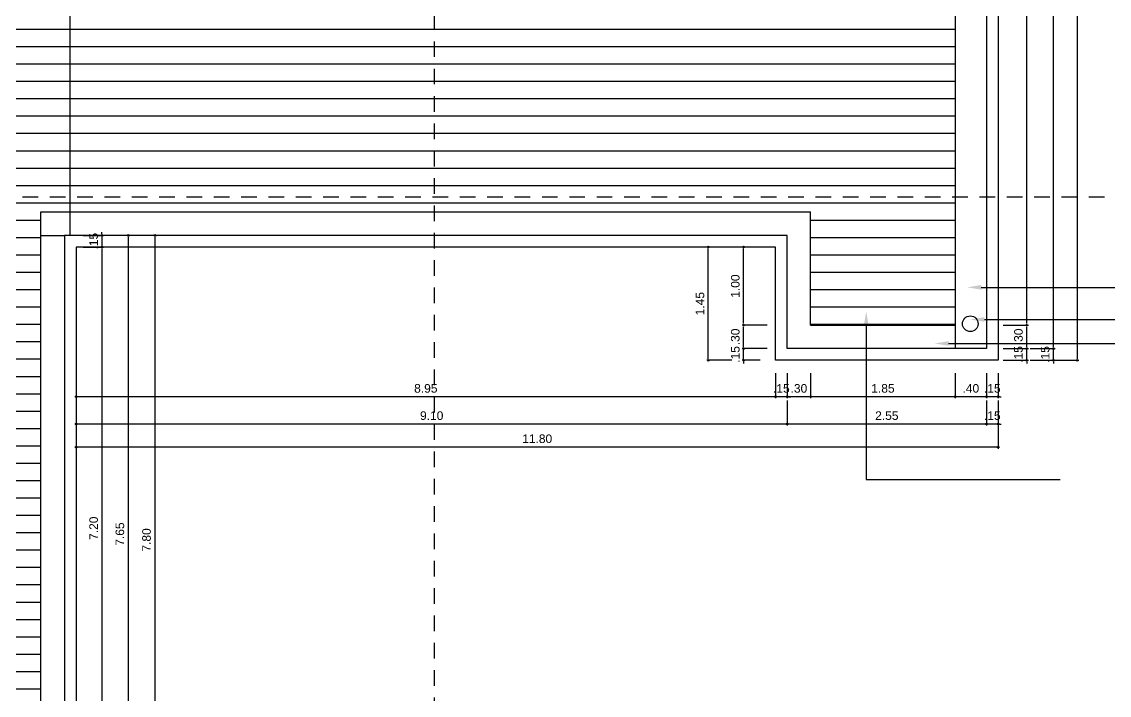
# Model space of a CAD drawing. Header units: millimetres. Extents: x 2125 to 3408, y 1171 to 1686.
# Drawn here: x 2688.36 to 2702.28, y 1446.08 to 1454.7 of the extents above; entities that cross this region are included whole.
import ezdxf
from ezdxf import colors
from ezdxf.entities.mleader import LeaderData, LeaderLine
from ezdxf.math import Vec2, Vec3

# ---------------------------------------------------------------- set-up
doc = ezdxf.new("R2010")
doc.units = ezdxf.units.MM
doc.linetypes.add('CONTORNO_QUADRO_T', pattern=[0.35, 0.2, -0.15])
for name, color, linetype in [('CALHA', 2, 'Continuous'), ('cobertura', 1, 'Continuous'), ('cotas', 7, 'Continuous'), ('linha de corte', 1, 'Continuous'), ('PAREDES', 4, 'Continuous'), ('RUFO', 3, 'Continuous'), ('TEXTO03', 2, 'Continuous')]:
    doc.layers.add(name, color=color, linetype=linetype)
doc.styles.add('ROMANS', font='arial.ttf')
doc.styles.get("Standard").update_dxf_attribs({"font": 'arial.ttf'})
doc.dimstyles.new('ESCALA75', dxfattribs={"dimtxt": 0.11, "dimasz": 0.02, "dimexe": 0.02, "dimexo": 0.04, "dimgap": 0.05, "dimtad": 1, "dimzin": 4, "dimdsep": 46, "dimtxsty": 'ROMANS', "dimblk1": 'PPC', "dimblk2": 'PPC', "dimsah": 1, "dimcen": 0.02, "dimclrd": 7, "dimclre": 7, "dimclrt": 3, "dimazin": 1, "dimtfac": 1, "dimtix": 1, "dimtmove": 0, "dimatfit": 3, "dimldrblk": 'PPC', "dimfxl": 0, "dimtolj": 1, "dimtzin": 12, "dimarcsym": 0})
pattern_1 = [(0, (301.1617, 614.94809), (7e-17, 0.22225), [])]

# ---------------------------------------------------------------- blocks, each defined once
blk = doc.blocks.new('PPC')
at = {"color": 2}
blk.add_circle((0, 0), 0.5, dxfattribs=at)
blk = doc.blocks.new('*D744')
at = {"layer": 'cotas', "color": 7, "lineweight": -2, "transparency": 16777216}
for p, q in [((2701.225, 1450.539), (2701.225, 1450.559)), ((2700.925, 1450.519), (2701.245, 1450.519)), ((2701.225, 1450.369), (2701.225, 1450.519)), ((2700.925, 1450.369), (2701.245, 1450.369)), ((2701.225, 1450.349), (2701.225, 1450.329))]:
    blk.add_line(p, q, dxfattribs=at)
at = {"layer": 'DEFPOINTS', "color": 0, "transparency": 16777216}
for p in [(2700.709, 1450.519), (2701.225, 1450.519), (2700.859, 1450.369)]:
    blk.add_point(p, dxfattribs=at)
at = {"layer": 'cotas', "color": 7, "lineweight": -2, "transparency": 16777216, "xscale": 0.02, "yscale": 0.02, "zscale": 0.02}
for p, rotation in [((2701.225, 1450.519), 270), ((2701.225, 1450.369), 90)]:
    blk.add_blockref('PPC', p, dxfattribs=dict(at, rotation=rotation))
at = {"layer": 'cotas', "color": 3, "transparency": 16777216, "insert": (2701.119, 1450.444), "char_height": 0.11, "attachment_point": 5, "rotation": 90, "style": 'ROMANS'}
blk.add_mtext('\\A1;.15', dxfattribs=at)
blk = doc.blocks.new('*D745')
at = {"layer": 'cotas', "color": 7, "lineweight": -2, "transparency": 16777216}
for p, q in [((2700.925, 1450.819), (2701.245, 1450.819)), ((2701.225, 1450.539), (2701.225, 1450.799)), ((2700.925, 1450.519), (2701.245, 1450.519))]:
    blk.add_line(p, q, dxfattribs=at)
at = {"layer": 'DEFPOINTS', "color": 0, "transparency": 16777216}
for p in [(2700.309, 1450.819), (2701.225, 1450.819), (2700.709, 1450.519)]:
    blk.add_point(p, dxfattribs=at)
at = {"layer": 'cotas', "color": 7, "lineweight": -2, "transparency": 16777216, "xscale": 0.02, "yscale": 0.02, "zscale": 0.02}
for p, rotation in [((2701.225, 1450.819), 90), ((2701.225, 1450.519), 270)]:
    blk.add_blockref('PPC', p, dxfattribs=dict(at, rotation=rotation))
at = {"layer": 'cotas', "color": 3, "transparency": 16777216, "insert": (2701.119, 1450.669), "char_height": 0.11, "attachment_point": 5, "rotation": 90, "style": 'ROMANS'}
blk.add_mtext('\\A1;.30', dxfattribs=at)
blk = doc.blocks.new('*D746')
at = {"layer": 'cotas', "color": 7, "lineweight": -2, "transparency": 16777216}
for p, q in [((2700.925, 1459.119), (2701.245, 1459.119)), ((2701.225, 1450.839), (2701.225, 1459.099)), ((2700.925, 1450.819), (2701.245, 1450.819))]:
    blk.add_line(p, q, dxfattribs=at)
at = {"layer": 'DEFPOINTS', "color": 0, "transparency": 16777216}
for p in [(2700.309, 1459.119), (2701.225, 1459.119), (2700.309, 1450.819)]:
    blk.add_point(p, dxfattribs=at)
at = {"layer": 'cotas', "color": 7, "lineweight": -2, "transparency": 16777216, "xscale": 0.02, "yscale": 0.02, "zscale": 0.02}
for p, rotation in [((2701.225, 1459.119), 90), ((2701.225, 1450.819), 270)]:
    blk.add_blockref('PPC', p, dxfattribs=dict(at, rotation=rotation))
at = {"layer": 'cotas', "color": 3, "transparency": 16777216, "insert": (2701.119, 1454.969), "char_height": 0.11, "attachment_point": 5, "rotation": 90, "style": 'ROMANS'}
blk.add_mtext('\\A1;8.30', dxfattribs=at)
blk = doc.blocks.new('*D749')
at = {"layer": 'cotas', "color": 7, "lineweight": -2, "transparency": 16777216}
for p, q in [((2701.567, 1450.539), (2701.567, 1450.559)), ((2701.267, 1450.519), (2701.587, 1450.519)), ((2701.567, 1450.369), (2701.567, 1450.519)), ((2701.267, 1450.369), (2701.587, 1450.369)), ((2701.567, 1450.349), (2701.567, 1450.329))]:
    blk.add_line(p, q, dxfattribs=at)
at = {"layer": 'DEFPOINTS', "color": 0, "transparency": 16777216}
for p in [(2700.709, 1450.519), (2701.567, 1450.519), (2700.859, 1450.369)]:
    blk.add_point(p, dxfattribs=at)
at = {"layer": 'cotas', "color": 7, "lineweight": -2, "transparency": 16777216, "xscale": 0.02, "yscale": 0.02, "zscale": 0.02}
for p, rotation in [((2701.567, 1450.519), 270), ((2701.567, 1450.369), 90)]:
    blk.add_blockref('PPC', p, dxfattribs=dict(at, rotation=rotation))
at = {"layer": 'cotas', "color": 3, "transparency": 16777216, "insert": (2701.461, 1450.444), "char_height": 0.11, "attachment_point": 5, "rotation": 90, "style": 'ROMANS'}
blk.add_mtext('\\A1;.15', dxfattribs=at)
blk = doc.blocks.new('*D750')
at = {"layer": 'cotas', "color": 7, "lineweight": -2, "transparency": 16777216}
for p, q in [((2701.267, 1459.419), (2701.587, 1459.419)), ((2701.567, 1450.539), (2701.567, 1459.399)), ((2701.267, 1450.519), (2701.587, 1450.519))]:
    blk.add_line(p, q, dxfattribs=at)
at = {"layer": 'DEFPOINTS', "color": 0, "transparency": 16777216}
for p in [(2700.309, 1459.419), (2701.567, 1459.419), (2700.709, 1450.519)]:
    blk.add_point(p, dxfattribs=at)
at = {"layer": 'cotas', "color": 7, "lineweight": -2, "transparency": 16777216, "xscale": 0.02, "yscale": 0.02, "zscale": 0.02}
for p, rotation in [((2701.567, 1459.419), 90), ((2701.567, 1450.519), 270)]:
    blk.add_blockref('PPC', p, dxfattribs=dict(at, rotation=rotation))
at = {"layer": 'cotas', "color": 3, "transparency": 16777216, "insert": (2701.461, 1454.969), "char_height": 0.11, "attachment_point": 5, "rotation": 90, "style": 'ROMANS'}
blk.add_mtext('\\A1;8.90', dxfattribs=at)
blk = doc.blocks.new('*D752')
at = {"layer": 'cotas', "color": 7, "lineweight": -2, "transparency": 16777216}
for p, q in [((2701.571, 1459.569), (2701.891, 1459.569)), ((2701.871, 1459.549), (2701.871, 1450.389)), ((2701.571, 1450.369), (2701.891, 1450.369))]:
    blk.add_line(p, q, dxfattribs=at)
at = {"layer": 'DEFPOINTS', "color": 0, "transparency": 16777216}
for p in [(2700.859, 1459.569), (2700.859, 1450.369), (2701.871, 1450.369)]:
    blk.add_point(p, dxfattribs=at)
at = {"layer": 'cotas', "color": 7, "lineweight": -2, "transparency": 16777216, "xscale": 0.02, "yscale": 0.02, "zscale": 0.02}
for p, rotation in [((2701.871, 1459.569), 90), ((2701.871, 1450.369), 270)]:
    blk.add_blockref('PPC', p, dxfattribs=dict(at, rotation=rotation))
at = {"layer": 'cotas', "color": 3, "transparency": 16777216, "insert": (2701.765, 1454.969), "char_height": 0.11, "attachment_point": 5, "rotation": 90, "style": 'ROMANS'}
blk.add_mtext('\\A1;9.20', dxfattribs=at)
blk = doc.blocks.new('*D753')
at = {"layer": 'cotas', "color": 7, "lineweight": -2, "transparency": 16777216}
for p, q in [((2700.709, 1450.203), (2700.709, 1449.883)), ((2700.859, 1450.203), (2700.859, 1449.883)), ((2700.689, 1449.903), (2700.669, 1449.903)), ((2700.859, 1449.903), (2700.709, 1449.903)), ((2700.879, 1449.903), (2700.899, 1449.903))]:
    blk.add_line(p, q, dxfattribs=at)
at = {"layer": 'DEFPOINTS', "color": 0, "transparency": 16777216}
for p in [(2700.709, 1450.519), (2700.859, 1450.369), (2700.709, 1449.903)]:
    blk.add_point(p, dxfattribs=at)
at = {"layer": 'cotas', "color": 7, "lineweight": -2, "transparency": 16777216, "xscale": 0.02, "yscale": 0.02, "zscale": 0.02}
blk.add_blockref('PPC', (2700.709, 1449.903), dxfattribs=at)
at = {"layer": 'cotas', "color": 7, "lineweight": -2, "transparency": 16777216, "xscale": 0.02, "yscale": 0.02, "zscale": 0.02, "rotation": 180}
blk.add_blockref('PPC', (2700.859, 1449.903), dxfattribs=at)
at = {"layer": 'cotas', "color": 3, "transparency": 16777216, "insert": (2700.784, 1450.009), "char_height": 0.11, "attachment_point": 5, "style": 'ROMANS'}
blk.add_mtext('\\A1;.15', dxfattribs=at)
blk = doc.blocks.new('*D754')
at = {"layer": 'cotas', "color": 7, "lineweight": -2, "transparency": 16777216}
for p, q in [((2700.309, 1450.203), (2700.309, 1449.883)), ((2700.709, 1450.203), (2700.709, 1449.883)), ((2700.689, 1449.903), (2700.329, 1449.903))]:
    blk.add_line(p, q, dxfattribs=at)
at = {"layer": 'DEFPOINTS', "color": 0, "transparency": 16777216}
for p in [(2700.309, 1450.519), (2700.709, 1450.519), (2700.309, 1449.903)]:
    blk.add_point(p, dxfattribs=at)
at = {"layer": 'cotas', "color": 7, "lineweight": -2, "transparency": 16777216, "xscale": 0.02, "yscale": 0.02, "zscale": 0.02, "rotation": 180}
blk.add_blockref('PPC', (2700.309, 1449.903), dxfattribs=at)
at = {"layer": 'cotas', "color": 7, "lineweight": -2, "transparency": 16777216, "xscale": 0.02, "yscale": 0.02, "zscale": 0.02}
blk.add_blockref('PPC', (2700.709, 1449.903), dxfattribs=at)
at = {"layer": 'cotas', "color": 3, "transparency": 16777216, "insert": (2700.509, 1450.009), "char_height": 0.11, "attachment_point": 5, "style": 'ROMANS'}
blk.add_mtext('\\A1;.40', dxfattribs=at)
blk = doc.blocks.new('*D755')
at = {"layer": 'cotas', "color": 7, "lineweight": -2, "transparency": 16777216}
for p, q in [((2698.459, 1450.203), (2698.459, 1449.883)), ((2700.309, 1450.203), (2700.309, 1449.883)), ((2700.289, 1449.903), (2698.479, 1449.903))]:
    blk.add_line(p, q, dxfattribs=at)
at = {"layer": 'DEFPOINTS', "color": 0, "transparency": 16777216}
for p in [(2698.459, 1450.819), (2700.309, 1450.519), (2698.459, 1449.903)]:
    blk.add_point(p, dxfattribs=at)
at = {"layer": 'cotas', "color": 7, "lineweight": -2, "transparency": 16777216, "xscale": 0.02, "yscale": 0.02, "zscale": 0.02, "rotation": 180}
blk.add_blockref('PPC', (2698.459, 1449.903), dxfattribs=at)
at = {"layer": 'cotas', "color": 7, "lineweight": -2, "transparency": 16777216, "xscale": 0.02, "yscale": 0.02, "zscale": 0.02}
blk.add_blockref('PPC', (2700.309, 1449.903), dxfattribs=at)
at = {"layer": 'cotas', "color": 3, "transparency": 16777216, "insert": (2699.384, 1450.009), "char_height": 0.11, "attachment_point": 5, "style": 'ROMANS'}
blk.add_mtext('\\A1;1.85', dxfattribs=at)
blk = doc.blocks.new('*D756')
at = {"layer": 'cotas', "color": 7, "lineweight": -2, "transparency": 16777216}
for p, q in [((2698.159, 1450.203), (2698.159, 1449.883)), ((2698.459, 1450.203), (2698.459, 1449.883)), ((2698.439, 1449.903), (2698.179, 1449.903))]:
    blk.add_line(p, q, dxfattribs=at)
at = {"layer": 'DEFPOINTS', "color": 0, "transparency": 16777216}
for p in [(2698.459, 1450.819), (2698.159, 1450.519), (2698.159, 1449.903)]:
    blk.add_point(p, dxfattribs=at)
at = {"layer": 'cotas', "color": 7, "lineweight": -2, "transparency": 16777216, "xscale": 0.02, "yscale": 0.02, "zscale": 0.02, "rotation": 180}
blk.add_blockref('PPC', (2698.159, 1449.903), dxfattribs=at)
at = {"layer": 'cotas', "color": 7, "lineweight": -2, "transparency": 16777216, "xscale": 0.02, "yscale": 0.02, "zscale": 0.02}
blk.add_blockref('PPC', (2698.459, 1449.903), dxfattribs=at)
at = {"layer": 'cotas', "color": 3, "transparency": 16777216, "insert": (2698.309, 1450.009), "char_height": 0.11, "attachment_point": 5, "style": 'ROMANS'}
blk.add_mtext('\\A1;.30', dxfattribs=at)
blk = doc.blocks.new('*D757')
at = {"layer": 'cotas', "color": 7, "lineweight": -2, "transparency": 16777216}
for p, q in [((2698.009, 1450.203), (2698.009, 1449.883)), ((2698.159, 1450.203), (2698.159, 1449.883)), ((2697.989, 1449.903), (2697.969, 1449.903)), ((2698.159, 1449.903), (2698.009, 1449.903)), ((2698.179, 1449.903), (2698.199, 1449.903))]:
    blk.add_line(p, q, dxfattribs=at)
at = {"layer": 'DEFPOINTS', "color": 0, "transparency": 16777216}
for p in [(2698.009, 1450.553), (2698.159, 1450.519), (2698.009, 1449.903)]:
    blk.add_point(p, dxfattribs=at)
at = {"layer": 'cotas', "color": 7, "lineweight": -2, "transparency": 16777216, "xscale": 0.02, "yscale": 0.02, "zscale": 0.02}
blk.add_blockref('PPC', (2698.009, 1449.903), dxfattribs=at)
at = {"layer": 'cotas', "color": 7, "lineweight": -2, "transparency": 16777216, "xscale": 0.02, "yscale": 0.02, "zscale": 0.02, "rotation": 180}
blk.add_blockref('PPC', (2698.159, 1449.903), dxfattribs=at)
at = {"layer": 'cotas', "color": 3, "transparency": 16777216, "insert": (2698.084, 1450.009), "char_height": 0.11, "attachment_point": 5, "style": 'ROMANS'}
blk.add_mtext('\\A1;.15', dxfattribs=at)
blk = doc.blocks.new('*D758')
at = {"layer": 'cotas', "color": 7, "lineweight": -2, "transparency": 16777216}
for p, q in [((2689.059, 1450.203), (2689.059, 1449.883)), ((2698.009, 1450.203), (2698.009, 1449.883)), ((2697.989, 1449.903), (2689.079, 1449.903))]:
    blk.add_line(p, q, dxfattribs=at)
at = {"layer": 'DEFPOINTS', "color": 0, "transparency": 16777216}
for p in [(2689.059, 1451.819), (2698.009, 1450.553), (2689.059, 1449.903)]:
    blk.add_point(p, dxfattribs=at)
at = {"layer": 'cotas', "color": 7, "lineweight": -2, "transparency": 16777216, "xscale": 0.02, "yscale": 0.02, "zscale": 0.02, "rotation": 180}
blk.add_blockref('PPC', (2689.059, 1449.903), dxfattribs=at)
at = {"layer": 'cotas', "color": 7, "lineweight": -2, "transparency": 16777216, "xscale": 0.02, "yscale": 0.02, "zscale": 0.02}
blk.add_blockref('PPC', (2698.009, 1449.903), dxfattribs=at)
at = {"layer": 'cotas', "color": 3, "transparency": 16777216, "insert": (2693.534, 1450.009), "char_height": 0.11, "attachment_point": 5, "style": 'ROMANS'}
blk.add_mtext('\\A1;8.95', dxfattribs=at)
blk = doc.blocks.new('*D759')
at = {"layer": 'cotas', "color": 7, "lineweight": -2, "transparency": 16777216}
for p, q in [((2700.709, 1449.853), (2700.709, 1449.533)), ((2700.859, 1449.853), (2700.859, 1449.533)), ((2700.689, 1449.553), (2700.669, 1449.553)), ((2700.859, 1449.553), (2700.709, 1449.553)), ((2700.879, 1449.553), (2700.899, 1449.553))]:
    blk.add_line(p, q, dxfattribs=at)
at = {"layer": 'DEFPOINTS', "color": 0, "transparency": 16777216}
for p in [(2700.709, 1450.519), (2700.859, 1450.369), (2700.709, 1449.553)]:
    blk.add_point(p, dxfattribs=at)
at = {"layer": 'cotas', "color": 7, "lineweight": -2, "transparency": 16777216, "xscale": 0.02, "yscale": 0.02, "zscale": 0.02}
blk.add_blockref('PPC', (2700.709, 1449.553), dxfattribs=at)
at = {"layer": 'cotas', "color": 7, "lineweight": -2, "transparency": 16777216, "xscale": 0.02, "yscale": 0.02, "zscale": 0.02, "rotation": 180}
blk.add_blockref('PPC', (2700.859, 1449.553), dxfattribs=at)
at = {"layer": 'cotas', "color": 3, "transparency": 16777216, "insert": (2700.784, 1449.66), "char_height": 0.11, "attachment_point": 5, "style": 'ROMANS'}
blk.add_mtext('\\A1;.15', dxfattribs=at)
blk = doc.blocks.new('*D760')
at = {"layer": 'cotas', "color": 7, "lineweight": -2, "transparency": 16777216}
for p, q in [((2698.159, 1449.853), (2698.159, 1449.533)), ((2700.709, 1449.853), (2700.709, 1449.533)), ((2700.689, 1449.553), (2698.179, 1449.553))]:
    blk.add_line(p, q, dxfattribs=at)
at = {"layer": 'DEFPOINTS', "color": 0, "transparency": 16777216}
for p in [(2698.159, 1450.519), (2700.709, 1450.519), (2698.159, 1449.553)]:
    blk.add_point(p, dxfattribs=at)
at = {"layer": 'cotas', "color": 7, "lineweight": -2, "transparency": 16777216, "xscale": 0.02, "yscale": 0.02, "zscale": 0.02, "rotation": 180}
blk.add_blockref('PPC', (2698.159, 1449.553), dxfattribs=at)
at = {"layer": 'cotas', "color": 7, "lineweight": -2, "transparency": 16777216, "xscale": 0.02, "yscale": 0.02, "zscale": 0.02}
blk.add_blockref('PPC', (2700.709, 1449.553), dxfattribs=at)
at = {"layer": 'cotas', "color": 3, "transparency": 16777216, "insert": (2699.434, 1449.66), "char_height": 0.11, "attachment_point": 5, "style": 'ROMANS'}
blk.add_mtext('\\A1;2.55', dxfattribs=at)
blk = doc.blocks.new('*D761')
at = {"layer": 'cotas', "color": 7, "lineweight": -2, "transparency": 16777216}
for p, q in [((2689.059, 1449.557), (2689.059, 1449.237)), ((2700.859, 1449.557), (2700.859, 1449.237)), ((2700.839, 1449.257), (2689.079, 1449.257))]:
    blk.add_line(p, q, dxfattribs=at)
at = {"layer": 'DEFPOINTS', "color": 0, "transparency": 16777216}
for p in [(2689.059, 1450.369), (2700.859, 1450.369), (2689.059, 1449.257)]:
    blk.add_point(p, dxfattribs=at)
at = {"layer": 'cotas', "color": 7, "lineweight": -2, "transparency": 16777216, "xscale": 0.02, "yscale": 0.02, "zscale": 0.02, "rotation": 180}
blk.add_blockref('PPC', (2689.059, 1449.257), dxfattribs=at)
at = {"layer": 'cotas', "color": 7, "lineweight": -2, "transparency": 16777216, "xscale": 0.02, "yscale": 0.02, "zscale": 0.02}
blk.add_blockref('PPC', (2700.859, 1449.257), dxfattribs=at)
at = {"layer": 'cotas', "color": 3, "transparency": 16777216, "insert": (2694.959, 1449.364), "char_height": 0.11, "attachment_point": 5, "style": 'ROMANS'}
blk.add_mtext('\\A1;11.80', dxfattribs=at)
blk = doc.blocks.new('*D679')
at = {"layer": 'cotas', "color": 7, "lineweight": -2, "transparency": 16777216}
for p, q in [((2689.059, 1449.853), (2689.059, 1449.533)), ((2698.159, 1449.853), (2698.159, 1449.533)), ((2698.139, 1449.553), (2689.079, 1449.553))]:
    blk.add_line(p, q, dxfattribs=at)
at = {"layer": 'DEFPOINTS', "color": 0, "transparency": 16777216}
for p in [(2689.059, 1450.52), (2698.159, 1450.52), (2689.059, 1449.553)]:
    blk.add_point(p, dxfattribs=at)
at = {"layer": 'cotas', "color": 7, "lineweight": -2, "transparency": 16777216, "xscale": 0.02, "yscale": 0.02, "zscale": 0.02, "rotation": 180}
blk.add_blockref('PPC', (2689.059, 1449.553), dxfattribs=at)
at = {"layer": 'cotas', "color": 7, "lineweight": -2, "transparency": 16777216, "xscale": 0.02, "yscale": 0.02, "zscale": 0.02}
blk.add_blockref('PPC', (2698.159, 1449.553), dxfattribs=at)
at = {"layer": 'cotas', "color": 3, "transparency": 16777216, "insert": (2693.609, 1449.66), "char_height": 0.11, "attachment_point": 5, "style": 'ROMANS'}
blk.add_mtext('\\A1;9.10', dxfattribs=at)
blk = doc.blocks.new('*D680')
at = {"layer": 'cotas', "color": 7, "lineweight": -2, "transparency": 16777216}
for p, q in [((2689.15, 1451.969), (2689.409, 1451.969)), ((2689.389, 1451.989), (2689.389, 1452.009)), ((2689.389, 1451.969), (2689.389, 1451.819)), ((2689.15, 1451.819), (2689.409, 1451.819)), ((2689.389, 1451.799), (2689.389, 1451.779))]:
    blk.add_line(p, q, dxfattribs=at)
at = {"layer": 'DEFPOINTS', "color": 0, "transparency": 16777216}
for p in [(2689.11, 1451.969), (2689.11, 1451.819), (2689.389, 1451.819)]:
    blk.add_point(p, dxfattribs=at)
at = {"layer": 'cotas', "color": 7, "lineweight": -2, "transparency": 16777216, "xscale": 0.02, "yscale": 0.02, "zscale": 0.02}
for p, rotation in [((2689.389, 1451.969), 270), ((2689.389, 1451.819), 90)]:
    blk.add_blockref('PPC', p, dxfattribs=dict(at, rotation=rotation))
at = {"layer": 'cotas', "color": 3, "transparency": 16777216, "insert": (2689.283, 1451.894), "char_height": 0.11, "attachment_point": 5, "rotation": 90, "style": 'ROMANS'}
blk.add_mtext('\\A1;.15', dxfattribs=at)
blk = doc.blocks.new('*D681')
at = {"layer": 'cotas', "color": 7, "lineweight": -2, "transparency": 16777216}
for p, q in [((2689.15, 1451.819), (2689.409, 1451.819)), ((2689.389, 1451.799), (2689.389, 1444.639)), ((2689.089, 1444.619), (2689.409, 1444.619))]:
    blk.add_line(p, q, dxfattribs=at)
at = {"layer": 'DEFPOINTS', "color": 0, "transparency": 16777216}
for p in [(2689.11, 1451.819), (2688.66, 1444.619), (2689.389, 1444.619)]:
    blk.add_point(p, dxfattribs=at)
at = {"layer": 'cotas', "color": 7, "lineweight": -2, "transparency": 16777216, "xscale": 0.02, "yscale": 0.02, "zscale": 0.02}
for p, rotation in [((2689.389, 1451.819), 90), ((2689.389, 1444.619), 270)]:
    blk.add_blockref('PPC', p, dxfattribs=dict(at, rotation=rotation))
at = {"layer": 'cotas', "color": 3, "transparency": 16777216, "insert": (2689.283, 1448.219), "char_height": 0.11, "attachment_point": 5, "rotation": 90, "style": 'ROMANS'}
blk.add_mtext('\\A1;7.20', dxfattribs=at)
blk = doc.blocks.new('*D684')
at = {"layer": 'cotas', "color": 7, "lineweight": -2, "transparency": 16777216}
for p, q in [((2689.723, 1451.969), (2689.746, 1451.969)), ((2689.726, 1451.949), (2689.726, 1444.339)), ((2689.426, 1444.319), (2689.746, 1444.319))]:
    blk.add_line(p, q, dxfattribs=at)
at = {"layer": 'DEFPOINTS', "color": 0, "transparency": 16777216}
for p in [(2689.683, 1451.969), (2689.008, 1444.319), (2689.726, 1444.319)]:
    blk.add_point(p, dxfattribs=at)
at = {"layer": 'cotas', "color": 7, "lineweight": -2, "transparency": 16777216, "xscale": 0.02, "yscale": 0.02, "zscale": 0.02}
for p, rotation in [((2689.726, 1451.969), 90), ((2689.726, 1444.319), 270)]:
    blk.add_blockref('PPC', p, dxfattribs=dict(at, rotation=rotation))
at = {"layer": 'cotas', "color": 3, "transparency": 16777216, "insert": (2689.619, 1448.144), "char_height": 0.11, "attachment_point": 5, "rotation": 90, "style": 'ROMANS'}
blk.add_mtext('\\A1;7.65', dxfattribs=at)
blk = doc.blocks.new('*D686')
at = {"layer": 'cotas', "color": 7, "lineweight": -2, "transparency": 16777216}
for p, q in [((2690.066, 1451.969), (2690.086, 1451.969)), ((2690.066, 1451.949), (2690.066, 1444.189)), ((2689.766, 1444.169), (2690.086, 1444.169))]:
    blk.add_line(p, q, dxfattribs=at)
at = {"layer": 'DEFPOINTS', "color": 0, "transparency": 16777216}
for p in [(2690.046, 1451.969), (2689.211, 1444.169), (2690.066, 1444.169)]:
    blk.add_point(p, dxfattribs=at)
at = {"layer": 'cotas', "color": 7, "lineweight": -2, "transparency": 16777216, "xscale": 0.02, "yscale": 0.02, "zscale": 0.02}
for p, rotation in [((2690.066, 1451.969), 90), ((2690.066, 1444.169), 270)]:
    blk.add_blockref('PPC', p, dxfattribs=dict(at, rotation=rotation))
at = {"layer": 'cotas', "color": 3, "transparency": 16777216, "insert": (2689.96, 1448.069), "char_height": 0.11, "attachment_point": 5, "rotation": 90, "style": 'ROMANS'}
blk.add_mtext('\\A1;7.80', dxfattribs=at)
blk = doc.blocks.new('*D700')
at = {"layer": 'cotas', "color": 7, "lineweight": -2, "transparency": 16777216}
for p, q in [((2697.601, 1450.539), (2697.601, 1450.559)), ((2697.901, 1450.519), (2697.581, 1450.519)), ((2697.601, 1450.369), (2697.601, 1450.519)), ((2697.812, 1450.369), (2697.581, 1450.369)), ((2697.601, 1450.349), (2697.601, 1450.329))]:
    blk.add_line(p, q, dxfattribs=at)
at = {"layer": 'DEFPOINTS', "color": 0, "transparency": 16777216}
for p in [(2697.601, 1450.519), (2698.002, 1450.519), (2697.852, 1450.369)]:
    blk.add_point(p, dxfattribs=at)
at = {"layer": 'cotas', "color": 7, "lineweight": -2, "transparency": 16777216, "xscale": 0.02, "yscale": 0.02, "zscale": 0.02}
for p, rotation in [((2697.601, 1450.519), 270), ((2697.601, 1450.369), 90)]:
    blk.add_blockref('PPC', p, dxfattribs=dict(at, rotation=rotation))
at = {"layer": 'cotas', "color": 3, "transparency": 16777216, "insert": (2697.495, 1450.444), "char_height": 0.11, "attachment_point": 5, "rotation": 90, "style": 'ROMANS'}
blk.add_mtext('\\A1;.15', dxfattribs=at)
blk = doc.blocks.new('*D769')
at = {"layer": 'cotas', "color": 7, "lineweight": -2, "transparency": 16777216}
for p, q in [((2697.901, 1450.819), (2697.581, 1450.819)), ((2697.601, 1450.539), (2697.601, 1450.799)), ((2697.901, 1450.519), (2697.581, 1450.519))]:
    blk.add_line(p, q, dxfattribs=at)
at = {"layer": 'DEFPOINTS', "color": 0, "transparency": 16777216}
for p in [(2697.601, 1450.819), (2698.459, 1450.819), (2698.159, 1450.519)]:
    blk.add_point(p, dxfattribs=at)
at = {"layer": 'cotas', "color": 7, "lineweight": -2, "transparency": 16777216, "xscale": 0.02, "yscale": 0.02, "zscale": 0.02}
for p, rotation in [((2697.601, 1450.819), 90), ((2697.601, 1450.519), 270)]:
    blk.add_blockref('PPC', p, dxfattribs=dict(at, rotation=rotation))
at = {"layer": 'cotas', "color": 3, "transparency": 16777216, "insert": (2697.495, 1450.669), "char_height": 0.11, "attachment_point": 5, "rotation": 90, "style": 'ROMANS'}
blk.add_mtext('\\A1;.30', dxfattribs=at)
blk = doc.blocks.new('*D770')
at = {"layer": 'cotas', "color": 7, "lineweight": -2, "transparency": 16777216}
for p, q in [((2697.901, 1451.819), (2697.581, 1451.819)), ((2697.601, 1450.839), (2697.601, 1451.799)), ((2697.901, 1450.819), (2697.581, 1450.819))]:
    blk.add_line(p, q, dxfattribs=at)
at = {"layer": 'DEFPOINTS', "color": 0, "transparency": 16777216}
for p in [(2697.601, 1451.819), (2698.009, 1451.819), (2698.459, 1450.819)]:
    blk.add_point(p, dxfattribs=at)
at = {"layer": 'cotas', "color": 7, "lineweight": -2, "transparency": 16777216, "xscale": 0.02, "yscale": 0.02, "zscale": 0.02}
for p, rotation in [((2697.601, 1451.819), 90), ((2697.601, 1450.819), 270)]:
    blk.add_blockref('PPC', p, dxfattribs=dict(at, rotation=rotation))
at = {"layer": 'cotas', "color": 3, "transparency": 16777216, "insert": (2697.495, 1451.319), "char_height": 0.11, "attachment_point": 5, "rotation": 90, "style": 'ROMANS'}
blk.add_mtext('\\A1;1.00', dxfattribs=at)
blk = doc.blocks.new('*D771')
at = {"layer": 'cotas', "color": 7, "lineweight": -2, "transparency": 16777216}
for p, q in [((2697.449, 1451.819), (2697.129, 1451.819)), ((2697.149, 1450.389), (2697.149, 1451.799)), ((2697.449, 1450.369), (2697.129, 1450.369))]:
    blk.add_line(p, q, dxfattribs=at)
at = {"layer": 'DEFPOINTS', "color": 0, "transparency": 16777216}
for p in [(2697.149, 1451.819), (2698.009, 1451.819), (2698.009, 1450.369)]:
    blk.add_point(p, dxfattribs=at)
at = {"layer": 'cotas', "color": 7, "lineweight": -2, "transparency": 16777216, "xscale": 0.02, "yscale": 0.02, "zscale": 0.02}
for p, rotation in [((2697.149, 1451.819), 90), ((2697.149, 1450.369), 270)]:
    blk.add_blockref('PPC', p, dxfattribs=dict(at, rotation=rotation))
at = {"layer": 'cotas', "color": 3, "transparency": 16777216, "insert": (2697.043, 1451.094), "char_height": 0.11, "attachment_point": 5, "rotation": 90, "style": 'ROMANS'}
blk.add_mtext('\\A1;1.45', dxfattribs=at)

msp = doc.modelspace()

# ---------------------------------------------------------------- hatches: boundary and pattern name
at = {"layer": 'cobertura'}
h = msp.add_hatch(dxfattribs=at)
h.set_pattern_fill('ANSI31', color=256, scale=0.07, angle=315)
h.set_pattern_definition(pattern_1)
h.paths.add_polyline_path([(2688.9838, 1459.1189), (2680.3088, 1459.1189), (2680.3088, 1444.6189), (2688.6088, 1444.6189), (2688.6088, 1452.2689), (2688.9838, 1452.2689)])
h.paths.add_polyline_path([(2684.657, 1452.521), (2684.657, 1451.2711), (2684.0208, 1451.896)], flags=16)
h.paths.add_polyline_path([(2684.0338, 1451.7554), (2684.7451, 1451.7554), (2684.7451, 1452.0392), (2684.0338, 1452.0392)], flags=24)
h = msp.add_hatch(dxfattribs=at)
h.set_pattern_fill('ANSI31', color=256, scale=0.07, angle=315)
h.set_pattern_definition(pattern_1)
h.paths.add_polyline_path([(2688.9838, 1459.1189), (2688.9838, 1452.2689), (2698.4588, 1452.2689), (2698.4588, 1450.8189), (2700.3088, 1450.8189), (2700.3088, 1459.1189)])
h.paths.add_polyline_path([(2693.8683, 1456.5927), (2694.5044, 1455.9678), (2693.8683, 1455.3428)], flags=16)
h.paths.add_polyline_path([(2693.8816, 1455.855), (2694.3259, 1455.855), (2694.3259, 1456.1388), (2693.8816, 1456.1388)], flags=8)

# ---------------------------------------------------------------- linework, layer by layer
msp.add_line((2688.9838, 1452.2689), (2688.9838, 1459.1189))
msp.add_circle((2700.5025, 1450.8368), 0.1)
at = {"layer": 'CALHA'}
msp.add_line((2700.3088, 1459.1189), (2700.3088, 1450.8189), dxfattribs=at)
at = {"layer": 'linha de corte', "linetype": 'CONTORNO_QUADRO_T'}
for p, q in [((2693.6437, 1437.1025), (2693.6437, 1463.3272)), ((2704.6709, 1452.4566), (2652.3467, 1452.4566))]:
    msp.add_line(p, q, dxfattribs=at)
at = {"layer": 'PAREDES'}
msp.add_lwpolyline([(2669.7588, 1444.1689), (2656.0588, 1444.1689), (2656.0588, 1447.9689), (2657.6088, 1447.9689), (2657.6088, 1449.9689), (2656.0588, 1449.9689), (2656.0588, 1453.7689), (2660.3088, 1453.7689), (2660.4588, 1453.7689), (2660.4588, 1459.5689), (2700.8588, 1459.5689), (2700.8588, 1450.3689), (2698.0088, 1450.3689), (2698.0088, 1451.8189), (2689.0588, 1451.8189), (2689.0588, 1444.1689), (2679.9088, 1444.1689), (2679.9088, 1449.9689), (2669.7588, 1449.9689), (2669.7588, 1444.1689)], dxfattribs=at)
msp.add_lwpolyline([(2669.6088, 1444.3189), (2656.2088, 1444.3189), (2656.2088, 1447.8189), (2657.7588, 1447.8189), (2657.7588, 1450.1189), (2656.2088, 1450.1189), (2656.2088, 1453.6189), (2660.3088, 1453.6189), (2660.6088, 1453.6189), (2660.6088, 1459.4189), (2700.7088, 1459.4189), (2700.7088, 1450.5189), (2698.1588, 1450.5189), (2698.1588, 1451.9689), (2688.9088, 1451.9689), (2688.9088, 1444.3189), (2680.0588, 1444.3189), (2680.0588, 1450.1189), (2669.6088, 1450.1189)], close=True, dxfattribs=at)
at = {"layer": 'RUFO'}
for p, q in [((2688.6088, 1452.2689), (2698.4588, 1452.2689)), ((2688.6088, 1444.6189), (2688.6088, 1452.2689)), ((2688.9838, 1451.9689), (2688.9838, 1452.2689)), ((2698.4588, 1450.8189), (2698.4588, 1452.2689)), ((2688.6088, 1451.9689), (2688.9088, 1451.9689)), ((2698.4588, 1450.8189), (2700.3088, 1450.8189)), ((2700.3088, 1450.8189), (2700.3088, 1450.5189))]:
    msp.add_line(p, q, dxfattribs=at)

# ---------------------------------------------------------------- dimensions: what is measured, and where the dimension line sits
at = {"layer": 'cotas'}
for base, p1, p2, picture, middle in [((2701.871, 1450.3689), (2700.8588, 1459.5689), (2700.8588, 1450.3689), '*D752', (2701.7648, 1454.9689)), ((2701.5672, 1459.4189), (2700.7088, 1450.5189), (2700.3088, 1459.4189), '*D750', (2701.461, 1454.9689)), ((2701.2254, 1459.1189), (2700.3088, 1450.8189), (2700.3088, 1459.1189), '*D746', (2701.1192, 1454.9689)), ((2689.7256, 1444.3189), (2689.6832, 1451.9689), (2689.0076, 1444.3189), '*D684', (2689.6194, 1448.1439)), ((2689.389, 1451.8189), (2689.1097, 1451.9689), (2689.1097, 1451.8189), '*D680', (2689.2829, 1451.8939)), ((2690.066, 1444.1689), (2690.0461, 1451.9689), (2689.2109, 1444.1689), '*D686', (2689.9599, 1448.0689)), ((2689.389, 1444.6189), (2689.1097, 1451.8189), (2688.6597, 1444.6189), '*D681', (2689.2829, 1448.2189)), ((2697.1492, 1451.8189), (2698.0088, 1450.3689), (2698.0088, 1451.8189), '*D771', (2697.043, 1451.0939)), ((2697.6014, 1451.8189), (2698.4588, 1450.8189), (2698.0088, 1451.8189), '*D770', (2697.4953, 1451.3189)), ((2697.6014, 1450.8189), (2698.1588, 1450.5189), (2698.4588, 1450.8189), '*D769', (2697.4952, 1450.6689)), ((2701.2254, 1450.8189), (2700.7088, 1450.5189), (2700.3088, 1450.8189), '*D745', (2701.1192, 1450.6689)), ((2697.6014, 1450.5189), (2697.8521, 1450.3689), (2698.0021, 1450.5189), '*D700', (2697.4953, 1450.4439)), ((2701.2254, 1450.5189), (2700.8588, 1450.3689), (2700.7088, 1450.5189), '*D744', (2701.1193, 1450.4439)), ((2701.5672, 1450.5189), (2700.8588, 1450.3689), (2700.7088, 1450.5189), '*D749', (2701.461, 1450.4439))]:
    dim = msp.add_linear_dim(base=base, p1=p1, p2=p2, angle=90, dimstyle='ESCALA75', dxfattribs=at)
    dim.commit()
    dim.dimension.update_dxf_attribs({"geometry": picture, "text_midpoint": middle})
for base, p1, p2, picture, middle in [((2689.0588, 1449.9028), (2698.0088, 1450.5527), (2689.0588, 1451.8189), '*D758', (2693.5338, 1450.0089)), ((2698.1588, 1449.9028), (2698.4588, 1450.8189), (2698.1588, 1450.5189), '*D756', (2698.3088, 1450.009)), ((2698.4588, 1449.9028), (2700.3088, 1450.5189), (2698.4588, 1450.8189), '*D755', (2699.3838, 1450.0089)), ((2698.0088, 1449.9028), (2698.1588, 1450.5189), (2698.0088, 1450.5527), '*D757', (2698.0838, 1450.0089)), ((2689.0588, 1449.5534), (2698.1588, 1450.5198), (2689.0588, 1450.5198), '*D679', (2693.6088, 1449.6596)), ((2698.1588, 1449.5534), (2700.7088, 1450.5189), (2698.1588, 1450.5189), '*D760', (2699.4338, 1449.6596)), ((2700.3088, 1449.9028), (2700.7088, 1450.5189), (2700.3088, 1450.5189), '*D754', (2700.5088, 1450.0089)), ((2700.7088, 1449.9028), (2700.8588, 1450.3689), (2700.7088, 1450.5189), '*D753', (2700.7838, 1450.0089)), ((2700.7088, 1449.5534), (2700.8588, 1450.3689), (2700.7088, 1450.5189), '*D759', (2700.7838, 1449.6596)), ((2689.0588, 1449.2575), (2700.8588, 1450.3689), (2689.0588, 1450.3689), '*D761', (2694.9588, 1449.3637))]:
    dim = msp.add_linear_dim(base=base, p1=p1, p2=p2, dimstyle='ESCALA75', dxfattribs=at)
    dim.commit()
    dim.dimension.update_dxf_attribs({"geometry": picture, "text_midpoint": middle})

# ---------------------------------------------------------------- leaders
at = {"layer": 'TEXTO03', "ltscale": 0.0001}
ml = msp.add_multileader_mtext('Standard', dxfattribs=at)
ml.set_content('CALHA METÁLICA', color=256)
ml.set_leader_properties(color=256)
ml.build(insert=Vec2(0, 0))
ml.multileader.update_dxf_attribs({"arrow_head_size": 0.18})
ctx = ml.context
ctx.base_point, ctx.char_height, ctx.arrow_head_size, ctx.plane_origin = Vec3(2703.158, 1451.3021), 0.18, 0.18, Vec3(2700.4624, 1451.4521)
notes = []
notes.append((ctx, [(0, (1, 1, 0), (2702.2683, 1451.3021), (1, 0), 0.8898, [(0, [(2700.4624, 1451.3033)], 0, [])])]))
ctx.mtext.insert, ctx.mtext.flow_direction = Vec3(2705.158, 1451.3937), 5
ml = msp.add_multileader_mtext('Standard', dxfattribs=at)
ml.set_content('COBERTURA METÁLICA TERMACÚSTICA\\PDO TIPO TELHA SANDUÍCHE\\PINCLINAÇÃO INDICADA', color=256)
ml.set_leader_properties(color=256)
ml.build(insert=Vec2(0, 0))
ml.multileader.update_dxf_attribs({"arrow_head_size": 0.18})
ctx = ml.context
ctx.base_point, ctx.char_height, ctx.arrow_head_size, ctx.plane_origin = Vec3(2701.6536, 1448.8422), 0.18, 0.18, Vec3(2699.1703, 1450.9963)
notes.append((ctx, [(0, (1, 1, 0), (2699.1703, 1448.8422), (1, 0), 2.4833, [(0, [(2699.1703, 1450.9963)], 0, [])])]))
ctx.mtext.insert, ctx.mtext.flow_direction = Vec3(2703.6536, 1448.958), 5
ml = msp.add_multileader_mtext('Standard', dxfattribs=at)
ml.set_content('TUBO DE QUEDA', color=256)
ml.set_leader_properties(color=256)
ml.build(insert=Vec2(0, 0))
ml.multileader.update_dxf_attribs({"arrow_head_size": 0.18})
ctx = ml.context
ctx.base_point, ctx.char_height, ctx.arrow_head_size, ctx.plane_origin = Vec3(2703.158, 1450.8905), 0.18, 0.18, Vec3(2702.1685, 1452.8056)
notes.append((ctx, [(0, (1, 1, 0), (2702.1685, 1450.8905), (1, 0), 0.9896, [(0, [(2700.5025, 1450.8918)], 0, [])])]))
ctx.mtext.insert, ctx.mtext.flow_direction = Vec3(2705.158, 1450.9875), 5
ml = msp.add_multileader_mtext('Standard', dxfattribs=at)
ml.set_content('RUFO EM CONCRETO', color=256)
ml.set_leader_properties(color=256)
ml.build(insert=Vec2(0, 0))
ml.multileader.update_dxf_attribs({"arrow_head_size": 0.18})
ctx = ml.context
ctx.base_point, ctx.char_height, ctx.arrow_head_size, ctx.plane_origin = Vec3(2703.158, 1450.5849), 0.18, 0.18, Vec3(2700.0447, 1450.5851)
notes.append((ctx, [(0, (1, 1, 0), (2701.4825, 1450.5849), (1, 0), 1.6756, [(0, [(2700.0447, 1450.5851)], 0, [])])]))
ctx.mtext.insert, ctx.mtext.flow_direction = Vec3(2705.158, 1450.6765), 5
for ctx, leaders in notes:
    for number, flags, end, landing, length, lines in leaders:
        leader = LeaderData()
        leader.index, (leader.has_last_leader_line, leader.has_dogleg_vector, leader.attachment_direction) = number, flags
        leader.last_leader_point, leader.dogleg_vector, leader.dogleg_length = Vec3(end), Vec3(landing), length
        for number, points, colour, breaks in lines:
            line = LeaderLine()
            line.index, line.vertices, line.color, line.breaks = number, Vec3.list(points), colors.encode_raw_color(colour), breaks
            leader.lines.append(line)
        ctx.leaders.append(leader)

doc.saveas('drawing.dxf')
